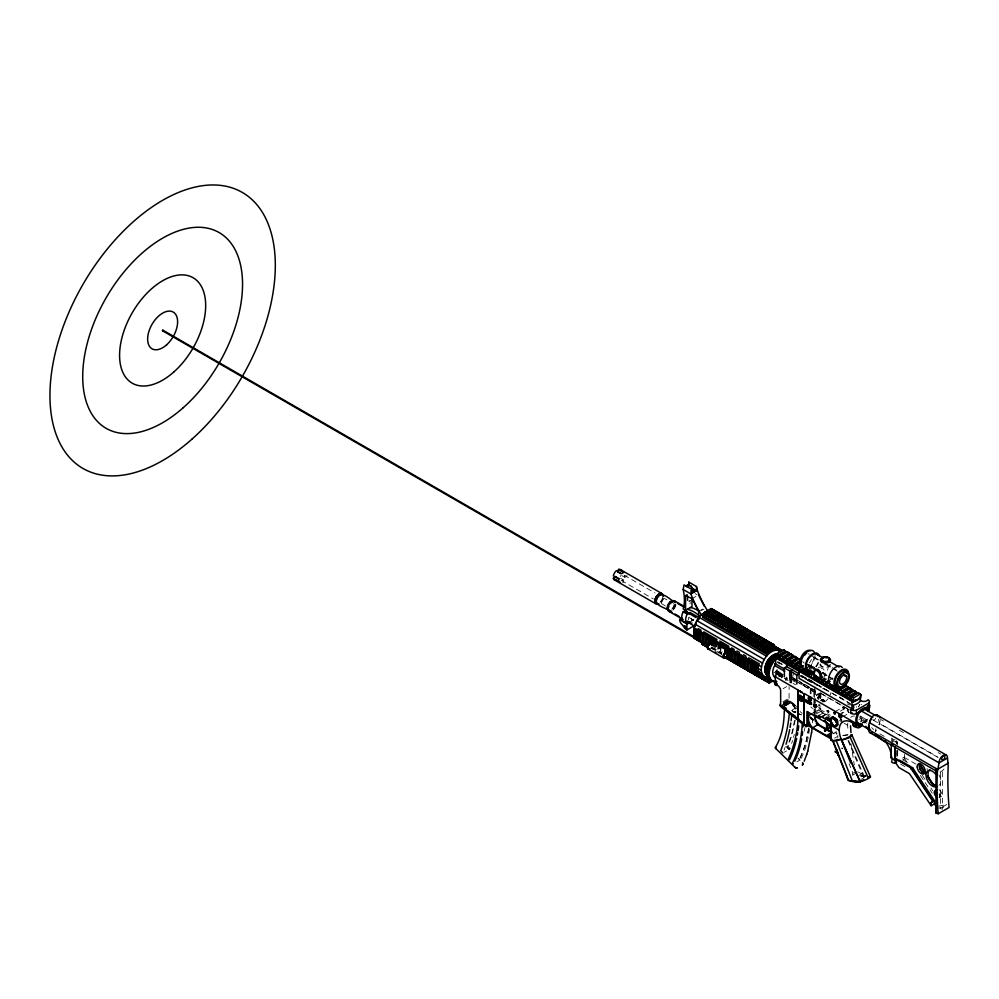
<?xml version="1.0" encoding="UTF-8"?>
<svg xmlns="http://www.w3.org/2000/svg" width="999" height="999" viewBox="0 0 999 999"><rect width="100%" height="100%" fill="white"/><g stroke="black" fill="none" stroke-linecap="round" stroke-linejoin="round"><path stroke-width="0.75" stroke-dasharray="5 3.75" d="M847.789 723.176L847.664 725.873A18.382 10.614 60 0 0 847.989 728.808M812.474 722.926L812.624 720.192M825.886 718.955L822.214 716.982A8.079 4.67 60 0 1 823.226 717.944M626.86 575.337L626.723 576.673L624.7 577.21L624.7 575.948L626.723 574.163M808.865 727.946L805.681 743.855L799.862 758.703L800.736 759.615L796.865 761.862M816.957 685.114L817.045 684.415M817.294 685.039L817.407 684.365L814.073 683.378L814.747 683.091A3.134 2.035 67 0 0 815.509 683.366M817.582 684.49L816.92 684.64M795.266 720.042L792.007 734.764L788.086 746.39L790.309 748.726L784.277 752.21M783.129 702.672L788.186 699.75C790.671 699.4 789.535 704.145 789.884 700.911L783.703 704.482M792.856 676.286L793.83 672.077M801.385 684.49L802.047 683.179L799.675 681.817M800.586 676.273L802.959 677.647L803.271 676.311M802.896 685.364L803.184 684.153M804.42 686.238L805.094 684.939M806.305 678.071L806.006 679.407L804.482 678.533M813.935 691.733L815.509 684.889L816.658 685.551L816.957 684.215M796.628 681.743L815.072 692.394L815.359 691.171L799.287 681.892M817.207 685.102L817.294 684.352M663.573 598.364L661.837 601.96L661.013 601.698L662.974 597.614M671.877 609.215L674.5 604.67L675.836 605.032L672.851 610.189M859.302 705.356L859.615 704.407L858.915 706.218A3.946 1.399 -73.6 0 1 858.478 706.942M785.364 678.084L786.8 678.608L786.663 677.334M823.313 701.785L822.639 700.624L822.889 701.822M836.026 733.241C837.624 735.689 836.026 731.143 836.712 734.103M811.438 668.156L812.237 666.558L811.363 666.133L806.031 669.218M815.684 668.543L811.363 666.133L814.635 667.282M783.129 704.07L788.074 701.211L789.085 698.189L789.085 686.65M721.802 654.22L720.604 653.883L720.604 650.037M896.902 744.28L897.177 741.27M897.277 744.405L897.614 743.955A3.284 1.898 0 0 0 893.593 741.633L892.806 741.82M660.951 602.909L661.837 601.96M775.748 673.601L777.497 671.753M875.324 731.443L876.61 730.107M822.939 700.424C822.801 703.021 824.862 700.024 822.539 700.649M827.884 710.252C826.198 712.087 830.706 713.099 828.496 710.514M843.293 706.98L844.355 708.828L843.293 706.98L834.465 712.075M836.488 732.941L837.05 733.928M939.435 793.793L941.12 796.328L939.222 797.851L939.622 800.861M622.652 582.629L623.738 581.83L623.201 579.82L622.102 580.456M862.636 723.014L864.135 721.915A8.192 4.733 -60 0 0 867.656 716.77M692.794 620.204L691.72 620.953L691.72 618.181M691.47 598.913L697.227 595.704M698.613 611.351L702.472 609.128M701.373 610.576L703.945 609.103M693.88 619.343A10.04 5.819 -60.2 0 1 693.468 620.317L689.66 617.906L693.331 620.029L689.585 622.052M712.999 649.2L715.409 647.802M717.844 653.259L720.504 651.723M719.904 653.184L722.314 651.785M773.114 676.872L776.273 675.049L776.273 672.727M778.633 676.847L783.441 674.063M807.617 667.057L810.027 665.659L809.103 664.447M805.768 668.656L811.088 665.596L813.91 667.906M809.14 666.957L811.638 665.634M809.59 668.194L812 666.808L811.088 665.596M807.679 669.767L812.999 666.695M783.066 688.686L786.675 686.6M783.066 701.66L789.085 698.189M783.378 703.446L788.186 700.674L795.629 706.106M783.491 704.32L789.672 700.736L790.197 701.835M783.84 704.595L790.034 701.023M810.251 693.731L810.239 689.447L811.051 688.985L814.66 691.071L814.66 696.778M782.392 706.53L790.908 701.623L795.791 705.469M784.64 705.331L790.971 701.673M784.952 705.444L790.971 701.972L795.704 705.694M784.877 705.856L790.971 701.972L795.192 708.491M828.833 680.444L832.829 678.146L830.843 676.997M786.238 705.506L791.258 702.597L795.566 709.103M810.239 689.447L813.86 691.533L814.66 691.071M816.92 694.555L818.131 693.855M817.657 694.917L816.445 695.616A2.31 1.336 60 0 1 818.081 694.667A2.31 1.336 60 0 1 819.717 697.502L820.916 696.803A2.31 1.336 60 0 0 819.28 693.98A2.31 1.336 60 0 0 817.657 694.917L817.657 697.752M792.332 709.952L794.954 708.441M793.381 712.637L796.003 711.126M821.49 699.762L822.302 699.3A1.986 1.149 60 0 1 824.287 700.449A1.986 1.149 60 0 1 824.287 702.747M821.64 700.012L822.439 699.55M816.121 707.13L819.729 705.044M812.374 713.249L815.983 711.163M820.017 704.869L820.017 709.327L820.816 708.865L820.816 705.956M813.348 714.31L819.367 710.838L829.869 717.082M815.796 714.198L820.616 711.425M810.489 718.518L810.014 717.582L811.912 719.093A2.46 1.511 3.1 0 1 811.9 721.228M818.893 715.409L827.721 710.314M821.228 716.683L828.858 712.275M821.415 716.982L824.625 715.134M822.252 716.533L821.815 717.22L825.461 719.63M824.25 715.384L826.235 714.66M824.225 715.821L821.815 717.22L825.486 719.193M840.346 711.138L844.355 708.828M841.807 712.911L842.169 712.774M839.547 714.647L848.376 709.552M842.457 716.895L849.674 712.724M832.754 733.89L836.363 731.805A8.229 4.758 60 0 1 832.492 732.117M858.915 719.517L861.325 718.119L866.945 721.365L866.945 719.979L860.239 716.108L866.945 719.979L862.125 722.752M860.526 721.827L864.135 719.742A5.969 3.447 -60 0 1 863.636 722.564M834.602 738.136L838.211 736.051L832.492 732.742M862.237 723.126L864.235 721.977M864.535 722.752L866.945 721.365M855.344 771.952L852.934 773.338L849.138 763.698M852.534 775.236L856.143 773.151M858.603 775.586L863.423 772.801M860.713 779.57L864.322 777.484L860.389 776.51M904.457 754.257L904.457 757.042L901.248 758.89L906.543 761.95M902.534 760.064L904.669 758.828L904.457 757.042M941.12 796.328L939.072 797.502A3.971 2.298 60 0 0 938.985 792.869M802.959 677.647L800.961 676.186M815.072 692.394L798.8 682.692M852.622 773.526L852.796 774.887M938.735 808.004L945.454 806.942M842.719 735.676L848.226 734.977M860.926 775.486A26.211 8.417 -16.1 0 1 863.011 775.561L863.985 775.661A26.211 8.417 -16.1 0 1 865.758 775.936M842.095 712.587L842.681 713.049M860.988 776.048L865.521 776.535M860.214 775.911L865.771 776.548M939.947 808.428L942.382 809.277L942.382 770.778L940.371 771.94L940.371 808.216M847.277 703.97L850.112 705.094M674.138 605.918L675.411 606.443M791.895 710.838L795.903 712.562M798.576 713.711L801.248 714.847M810.601 718.855L813.273 720.004M860.963 704.345L861.588 704.62M791.732 710.664L795.841 712.449M797.202 713.049L801.323 714.847M857.554 771.84L867.169 776.235M820.004 693.194L820.316 693.368A3.946 1.399 -73.6 0 0 821.141 692.981M820.017 692.969L849.512 709.952L820.017 692.881L820.017 698.925M813.998 657.042L817.931 659.315M810.651 655.307L818.556 659.864M826.448 664.422L831.717 667.469M832.379 667.657L837.674 670.716M817.594 659.902L812.324 656.855A8.904 5.132 -60 0 1 809.39 662.874M825.436 664.422L832.067 668.256M824.55 664.847A5.057 2.985 -62.1 0 1 827.671 665.134L832.017 668.231M833.341 668.993L837.299 671.278M695.092 593.593L696.965 594.667M814.56 667.507L811.363 666.133M822.577 672.901L830.456 677.447M805.419 662.999L814.672 668.331M822.527 672.864L827.809 675.936L826.885 674.712L824.237 676.248A5.095 2.947 60 0 0 822.527 668.256M829.108 676.66L833.054 678.945M805.781 663.786L813.723 668.368M832.704 679.532L822.876 673.651A5.057 2.985 -62.1 0 0 826.91 671.103A5.057 2.985 -62.1 0 0 828.059 665.946M807.679 665.072L812.974 668.131M814.934 670.104L811.75 668.269L812.512 666.058M880.843 719.517L883.503 721.053M899.5 730.294L903.508 732.604M938.161 752.609L940.833 754.158M808.378 678.958L814.784 682.654M810.351 680.344L816.895 684.115M777.746 661.738L783.104 664.834M801.435 675.411L850.149 703.533M777.884 662.012L783.228 665.097M801.91 675.886L849.949 703.621M800.311 675.324L830.793 692.919A8.691 5.02 -60 0 1 830.181 694.979M777.422 662.537L780.119 664.085M806.38 679.32L814.709 684.128M807.192 680.094L814.322 684.215M624.113 575.174L654.982 592.956M664.323 598.351L666.995 599.887M878.471 719.305L879.382 723.288L937.349 756.767M873.263 720.079L938.136 757.529M622.09 575.711L624.7 577.21M661.887 600.424L662.612 600.836M673.551 607.155L674.737 607.842M620.591 578.309L623.201 579.82M791.67 676.922L795.704 679.258M797.052 680.032L814.535 690.134L814.535 697.414M792.532 677.697L794.917 679.07M806.28 685.626L809.839 687.687M811.026 688.373L814.597 690.434M793.343 678.471L798.101 681.206M792.394 678.995L797.527 681.955M621.266 580.444L653.309 598.938M661.313 603.558L665.322 605.869M791.87 678.995L795.441 681.056M792.819 680.669L795.316 682.105M864.135 721.915L866.533 723.301M784.39 678.358L788.124 680.506M793.094 683.391L795.579 684.827M879.882 733.853L886.575 737.724M818.481 707.517L820.816 708.865M915.971 764.148L904.058 757.267L904.058 754.495M820.017 709.327L830.369 715.296M839.422 720.529L842.969 722.577M844.143 723.251L847.689 725.299M711.75 646.952L721.191 652.409M711.788 647.539L721.128 652.934M711.276 647.527L721.902 653.658M818.144 709.64L828.845 715.821M710.826 647.939L715.634 650.724L714.834 650.174M717.257 651.648L722.052 654.42L721.241 653.883M900.611 764.085L905.893 767.132M788.074 701.211L789.672 702.135M825.861 719.405L822.214 716.52M718.006 652.01L718.805 652.547M711.588 648.301L712.387 648.838M839.759 696.803L852.01 705.306M672.777 608.279L673.863 609.115M810.226 716.832L815.659 721.103M809.877 716.857L814.61 720.579M809.977 717.332L813.361 720.054M797.065 707.217L792.831 703.483A2.235 1.274 -0.8 0 0 789.672 703.521M792.869 705.656L796.74 708.828M800.137 711.6L802.209 713.298M662.549 599.025L663.199 599.612M800.149 760.276L798.001 758.166L802.272 762.449M871.677 727.609L873.576 729.595M691.845 622.265L692.419 623.239M825.786 674.762L822.889 672.414L823.813 673.626M904.669 758.828L907.329 762.674M785.876 678.071L786.513 678.633L786.5 677.984M922.227 775.187L925.711 780.331M930.918 788.024L932.666 790.596M939.035 794.018L940.721 796.553M920.391 775.411L932.192 793.144M802.784 661.463L803.134 662.262A5.057 2.922 -60 0 0 804.445 663.011M848.713 740.484L863.985 775.661M847.951 740.559L863.011 775.561M851.011 743.83L854.307 764.922M813.86 691.533L813.873 705.806M811.051 688.985L811.051 694.692M897.726 750.624L897.614 756.842M897.277 750.624L897.177 756.705M896.765 750.536L896.765 756.268M896.453 740.696L896.453 743.318M893.705 739.272L893.705 741.882M892.432 738.386L892.432 742.307M891.707 743.044L891.707 737.811A2.835 1.636 0 0 0 895.179 739.822M875.861 728.683L875.461 731.568M829.045 664.31L829.045 666.433M820.816 692.869L820.816 700.137M815.346 689.697L815.346 696.977M815.346 698.426L815.346 702.796M815.346 706.63L815.346 712.562M814.535 698.875L814.535 703.246M814.535 709.128L814.535 713.573M814.135 708.803L814.135 713.249M788.186 699.75L788.186 700.674M688.511 617.257L688.511 620.029M689.872 617.057A10.04 5.819 -60.2 0 1 689.46 618.019M621.078 575.074A5.957 3.434 -60 0 1 620.416 576.473M662.487 597.739A5.245 3.034 -60 0 1 659.864 602.285M675.474 603.983A5.245 3.034 -60 0 1 672.727 609.702M675.873 604.208A5.245 3.034 -60 0 1 673.126 609.939M673.226 603.608A3.009 1.736 -60 0 1 673.85 606.868A3.009 1.736 -60 0 1 670.654 608.953M690.284 602.447A42.445 24.5 60 0 1 689.984 603.871M777.035 669.742A9.528 5.495 -60 0 1 775.411 671.465M777.259 669.879A9.528 5.495 -60 0 1 773.888 672.864M777.522 670.766A12.025 6.943 -60 0 1 775.461 672.939M778.146 671.128A12.025 6.943 -60 0 1 776.098 673.301M782.991 674.625A14.361 8.292 -60 0 1 781.38 676.423M782.866 674.45A14.011 8.092 -60 0 1 780.469 676.972M783.116 676.236A14.748 8.516 -60 0 1 781.405 677.934M783.004 676.011A14.361 8.292 -60 0 1 781.343 677.672M782.055 673.988A14.011 8.092 -60 0 1 779.67 676.51M781.93 673.813A13.661 7.892 -60 0 1 779.607 676.273A9.653 5.582 -60 0 0 782.929 673.189M781.131 673.351A13.661 7.892 -60 0 1 778.795 675.811M780.993 673.151A13.262 7.655 -60 0 1 778.733 675.536M780.182 672.677A13.262 7.655 -60 0 1 777.921 675.074M780.044 672.477A12.85 7.418 -60 0 1 777.846 674.787M779.245 672.015A12.85 7.418 -60 0 1 774.7 676.036M779.083 671.79A12.413 7.168 -60 0 1 776.972 674.025M778.283 671.328A12.413 7.168 -60 0 1 776.161 673.563M867.469 719.105A9.653 5.582 -60 0 1 864.41 722.914M778.696 672.876A8.691 5.02 -60 0 1 775.511 674.712M827.934 698.875A8.691 5.02 -60 0 1 824.849 701.61M818.705 698.051A8.691 5.02 -60 0 1 820.504 691.995M815.321 683.641A3.134 2.035 67 0 1 814.073 683.378M814.709 713.099A8.779 5.07 60 0 1 819.367 710.838M858.928 716.857A18.382 10.614 60 0 1 861.325 718.119A5.969 3.447 -60 0 1 860.826 720.941M850.686 717.332A18.382 10.614 60 0 1 854.382 715.958M861.325 718.131A6.031 3.621 -62.1 0 1 861.113 721.128M841.795 748.563A5.594 3.834 44.4 0 1 842.781 748.601M842.457 748.001A4.995 3.659 61.3 0 1 841.558 748.014M837.287 738.011A31.219 6.369 -21.5 0 1 838.024 737.599M808.478 728.196A155.469 89.76 60 0 1 799.462 758.94L800.336 759.852A144.705 83.554 60 0 0 809.452 729.02M794.48 720.504A211.338 122.015 60 0 1 787.274 746.852L789.51 749.188A216.171 124.813 60 0 0 790.596 746.34M794.305 734.34A216.171 124.813 60 0 1 793.481 737.424M792.582 740.459A216.171 124.813 60 0 1 791.62 743.431M804.882 727.722A173.701 100.287 60 0 1 804.295 731.143M785.077 747.215A216.171 124.813 60 0 1 784.053 750.124M843.131 735.426A21.191 4.071 -22 0 1 845.554 734.964L846.265 734.864A21.191 4.071 -22 0 1 848.163 734.715M786.588 677.097A1.836 1.061 60 0 1 786.862 679.62A1.836 1.061 60 0 1 784.814 678.134M785.439 680.132A4.958 2.86 60 0 1 786.25 680.631M812.911 708.291A2.572 1.486 60 0 1 812.062 708.041M811.625 707.729A2.572 1.486 60 0 1 810.851 706.817M819.23 704.233A2.31 1.336 60 0 1 818.506 704.295M818.131 699.362A2.31 1.336 60 0 1 817.869 698.825M817.706 698.276A2.31 1.336 60 0 1 819.492 696.952A2.31 1.336 60 0 1 820.703 700.461M818.531 699.138A2.31 1.336 60 0 1 818.631 696.415A2.31 1.336 60 0 1 821.028 698.164A2.31 1.336 60 0 1 820.504 700.574M822.689 701.885A1.698 0.987 60 0 1 822.302 699.662A1.698 0.987 60 0 1 824.063 700.411A1.698 0.987 60 0 1 824.138 702.497M849.138 712.774A1.698 0.987 60 0 1 847.627 710.564A1.698 0.987 60 0 1 849.138 710.089M821.328 700.461A1.698 0.987 60 0 1 822.489 700.099A1.698 0.987 60 0 1 823.651 701.798M841.183 720.429A4.545 2.622 60 0 1 840.396 719.642M842.007 720.604A4.071 2.348 60 0 1 840.546 719.392M849.225 712.412A1.698 0.987 60 0 1 848.026 710.326A1.698 0.987 60 0 1 849.225 709.627M822.302 701.598A1.986 1.149 60 0 1 822.302 699.3M821.078 700.674A1.986 1.149 60 0 1 822.302 699.775A1.986 1.149 60 0 1 823.85 701.847M840.534 719.068A2.835 1.636 60 0 1 840.334 719.505M841.807 719.292A3.409 1.961 60 0 1 841.22 719.23M841.408 719.53A3.409 1.961 60 0 1 840.196 719.205M820.703 687.687A3.946 1.399 -73.6 0 1 821.128 686.962M856.667 707.292A3.721 1.324 -73.6 0 1 856.555 706.668M858.878 706.118A3.734 1.324 -73.6 0 1 858.466 706.805M823.051 688.036A3.721 1.324 -73.6 0 1 822.939 688.948M880.156 719.742A8.192 4.733 -60 0 1 878.458 725.461M879.382 723.288A7.667 4.421 -60 0 1 879.145 724.999M944.018 769.03A7.667 4.421 -60 0 1 938.723 772.09M927.01 768.518A5.669 3.272 60 0 1 927.209 769.817M938.948 774.874A9.078 5.245 60 0 1 938.948 785.364M938.998 789.647A3.971 2.298 60 0 1 941.857 794.48A3.971 2.298 60 0 1 939.11 796.203M875.773 718.144A2.273 1.311 -60 0 1 874.2 720.029A2.273 1.311 -60 0 1 872.826 719.517M895.179 741.882A2.835 1.636 0 0 1 897.177 743.893M896.765 756.455A3.284 1.898 0 0 1 897.277 756.842M815.097 655.369A9.99 5.769 -60 0 1 809.864 666.258M821.54 668.743A5.057 2.985 -62.1 0 1 822.077 667.544M818.643 662.587A9.99 5.769 -60 0 1 816.058 667.057M808.029 653.796A5.057 2.922 -60 0 1 809.34 654.545M830.531 664.36A5.082 2.935 0 0 1 824.138 667.195M818.468 667.856A5.095 2.947 60 0 1 820.654 667.17M814.11 657.817A8.904 5.132 -60 0 1 808.041 666.708M817.981 662.524A8.904 5.132 -60 0 1 815.671 666.508M827.11 710.838C827.734 714.797 829.857 709.964 827.11 710.838M842.706 707.492C843.281 711.201 845.279 706.668 842.706 707.492M946.79 804.507L942.382 807.055L938.735 806.156L946.79 804.507M816.92 684.352L816.283 684.54L816.945 684.365M789.41 749.75L785.114 745.541L789.397 749.774"/><path stroke-width="1.5" d="M809.989 699.612L808.928 699.45L808.503 698.026L810.039 698.913L810.039 700.536M810.039 702.384L809.315 701.623L810.439 700.311L810.039 702.384L810.314 701.548L808.903 700.686L809.577 698.776L809.477 699.75M810.039 698.913L809.09 697.065L808.503 698.401M687.2 594.692L685.589 595.616L685.564 610.314L683.191 608.953A42.445 24.5 60 0 0 683.191 589.522L684.003 584.89L691.695 589.323L691.695 593.468M687.574 600.274L687.587 595.916M798.463 690.259L774.999 676.623L775.586 681.955M784.252 711.026C784.103 723.726 782.055 736.038 775.611 747.152M938.211 813.773A335.876 193.918 60 0 1 937.362 771.89L939.072 762.861A5.969 3.447 -60 0 1 943.281 755.331A5.969 3.447 -60 0 1 947.502 758.004L948.201 765.634A335.876 193.918 60 0 0 949.05 807.517L938.211 813.773L935.963 812.986L935.963 768.468A7.667 4.421 -60 0 0 936.75 771.041M803.496 671.902L808.553 675.024L803.546 671.241L804.707 669.517L808.953 671.977L810.938 670.829M807.754 674.35L808.953 671.977L808.066 673.875L803.546 671.241M837.849 691.67L832.479 689.01L833.416 686.912L837.936 689.085L841.682 686.925L840.908 687.374M837.537 692.132L836.775 690.809L837.936 689.085L837.037 690.996L852.796 700.087L853.608 701.76L860.426 697.826L861.225 695.229L858.403 692.856L851.735 696.703L850.848 698.963M836.737 723.139L836.063 721.765A4.296 2.485 60 0 0 832.979 718.418A4.296 2.485 60 0 0 830.531 719.705C828.608 723.139 822.09 712.824 830.793 719.342A4.533 2.61 60 0 1 833.778 718.156A4.533 2.61 60 0 1 836.975 722.577L837.462 724.625A4.271 2.46 60 0 1 835.676 725.299M830.506 720.129C822.239 713.473 827.409 722.614 830.818 720.629M837.262 724.15L836.625 724.774A4.533 2.61 60 0 1 833.641 725.961A4.533 2.61 60 0 1 830.444 721.54L830.856 720.803M802.072 699.4L798.288 697.265L798.576 695.941L811.25 703.259C811.937 704.757 810.014 705.107 803.233 700.062M806.106 726.623L806.181 725.736L782.117 706.793L781.355 707.142L806.106 726.623L808.491 725.237M656.805 604.133L659.028 604.02C648.713 605.644 659.827 586.401 663.573 596.141L662.549 594.155M669.954 610.327L670.666 611.45L669.655 611.55L669.068 610.414C664.897 607.492 652.559 605.257 657.367 597.802C661.413 589.922 669.517 599.487 674.138 601.635L675.411 601.585C671.053 598.426 665.609 605.494 667.694 609.727L668.106 605.794L670.666 602.047L672.851 600.786L671.877 600.936M707.404 611.326C698.551 614.71 692.594 625.024 694.093 634.377M769.242 677.772C751.947 677.085 766.171 645.804 779.744 650.724L772.876 646.703M807.741 751.198L811.625 732.255M811.6 732.467L812.062 728.308M777.01 685.002A4.958 2.86 60 0 1 780.656 690.072L780.656 703.046L779.757 705.531L781.767 706.693L782.454 705.194M781.355 707.142L782.604 705.306M782.479 707.255L785.214 707.979M839.26 730.169L806.917 711.488L806.917 726.323L800.711 721.128M691.695 589.323L690.896 593.955A64.361 37.163 60 0 0 701.723 615.347M869.267 725.524L868.543 729.545A7.667 4.421 -60 0 0 871.315 733.166L872.589 733.029M789.947 682.017L791.033 682.529M935.963 812.986L936.475 810.439M620.591 573.563L617.981 572.065L618.518 569.43L623.738 572.439L621.553 573.701L616.346 570.679A5.957 3.434 -60 0 0 613.361 575.849L618.581 578.858L618.581 581.381M935.963 810.763L936.475 808.466M850.511 725.798L850.961 732.654M809.315 698.101L809.727 696.578M804.207 761.201L806.73 754.407M806.668 754.632L807.804 750.973M810.426 696.977L810.701 699.275L809.315 700.112L808.678 698.825M866.807 707.891L867.107 707.005M867.157 707.941L867.644 706.693A2.722 0.962 -73.6 0 1 868.243 705.818M776.098 677.135A9.653 5.582 -60 0 1 774.687 665.546L775.299 663.798M823.338 683.079L824.187 680.843L826.173 681.992L828.833 680.444M826.173 681.992L825.311 684.228L830.132 681.443M827.247 685.339L828.109 683.104L830.044 684.215L829.182 686.45L831.593 685.064M831.168 687.599L832.03 685.364L833.99 686.5L833.129 688.736M835.064 689.859L835.926 687.612L837.899 688.761L844.555 684.914L845.466 686.126L837.037 690.996L837.899 688.761M838.973 692.107L839.834 689.872L846.478 686.026L849.4 688.398L840.971 693.256L841.82 691.021L848.476 687.187M842.906 694.38L843.768 692.145L850.411 688.299L853.346 690.671L844.917 695.541L845.778 693.306L852.434 689.46M846.94 696.703L847.789 694.467L854.445 690.621L857.304 692.969L848.888 697.826L849.737 695.591L856.393 691.745M787.761 662.537L788.623 660.302L795.266 656.468L800.137 659.952L799.225 658.741L792.582 662.574L791.707 664.822M797.227 657.592L790.584 661.425L789.722 663.673L798.151 658.803M799.225 658.741L801.173 659.864L794.53 663.698L793.656 665.946L800.886 661.775M795.691 667.12L796.553 664.872L800.536 662.574M801.123 664.447L798.463 665.983L797.602 668.219L801.21 666.133M799.625 669.392L800.499 667.145L803.159 665.621M803.571 671.678L804.445 669.43L806.355 670.529M807.517 673.95L808.391 671.703L810.339 672.827L812.986 671.291M785.526 650.836L778.92 654.657L778.021 656.917L786.438 652.047L783.616 649.737L777.01 653.546L776.098 655.806L809.465 675.074L810.339 672.827M811.413 676.198L812.274 673.95L814.272 675.099L813.411 677.347L836.775 690.809M815.384 678.483L816.245 676.248M818.218 677.384L817.357 679.632L820.966 677.547M819.38 680.794L820.254 678.558L822.901 677.022M824.837 678.134L822.189 679.67L821.315 681.917L826.136 679.133M852.796 700.087L853.695 697.839L860.351 693.993M779.982 658.054L780.906 655.769L787.487 651.972L790.321 654.283L781.892 659.153L782.816 656.88L789.397 653.071M783.815 660.264L784.739 657.991L791.333 654.183L794.217 656.53L785.788 661.4L786.712 659.128L793.293 655.319M794.867 767.17A1.986 1.474 22.4 0 0 797.364 767.806A1.986 1.461 20.3 0 1 794.842 767.232L775.911 748.588A1.673 1.236 20.3 0 1 775.699 747.027L775.823 746.915M868.718 709.989L869.38 708.279A3.521 1.249 -73.6 0 0 869.592 705.169L869.08 704.607A3.734 1.324 -73.6 0 0 868.718 704.682M687.25 623.913L683.241 621.615A9.053 5.245 -60.2 0 1 683.191 611.8L684.802 610.876L688.811 613.174L686.738 615.072A9.053 5.245 -60.2 0 0 687.25 623.913L689.735 622.477M705.019 645.978L707.592 647.34L701.635 644.03L702.434 642.432M723.039 644.343L721.515 644.343C718.406 646.615 725.711 650.761 726.048 646.94L727.284 646.79L721.802 644.48L720.604 646.191L720.604 650.037M773.563 646.615L774.375 645.017L711.925 608.965L711.001 608.566L704.395 612.387L703.496 613.823L766.745 650.561L773.563 646.615L772.764 646.153L772.764 648.264L767.082 651.548M771.54 679.695L768.456 682.604L769.33 683.029L773.326 680.719M694.879 638.736L694.08 638.149L694.08 630.531L694.879 629.008L758.316 665.421L758.316 673.301L757.329 674.787L726.061 656.655L726.86 657.205M695.641 631.43L696.44 629.907L696.44 639.635L695.641 639.06L695.641 631.43L694.08 630.531M698.039 640.559L697.24 639.947L697.24 632.355L698.039 630.831M698.788 633.254L699.6 631.73L699.6 641.458L698.788 640.846L698.788 633.254L697.24 632.355M701.161 642.357L700.361 641.758L700.361 634.153L701.161 632.629M701.96 635.077L702.772 633.553L702.772 643.281L701.96 642.682L701.96 635.077L700.361 634.153M704.37 644.218L703.571 643.681L703.571 636.001L704.37 634.49M705.169 636.925L705.968 635.401L705.968 645.142L705.169 644.592L705.169 636.925L703.571 636.001M694.08 638.149L707.592 646.066L706.793 645.529L706.793 637.861L707.592 636.338M708.378 644.917L708.378 638.773L709.178 637.262L709.178 644.205M710.027 644.33L710.826 638.211M711.588 645.229L712.387 639.11L712.387 644.667M713.236 646.191L714.035 640.059M714.834 647.115L715.634 640.983L715.634 646.553M716.445 646.503L717.257 641.92M718.006 648.938L718.805 642.819L718.805 648.376M720.454 643.768L719.655 648.363M726.061 653.596L726.86 647.464M727.672 649.912L728.471 648.401L728.471 658.129L727.672 657.592L727.672 649.912L726.061 648.988M730.119 659.078L729.32 658.541L729.32 650.873L730.119 649.35M730.893 651.785L731.693 650.262L731.693 659.989L730.893 659.452L730.893 651.785L729.32 650.873M733.341 660.938L732.542 660.414L732.542 652.734L733.341 651.211M734.153 653.658L734.952 652.135L734.952 661.875L734.153 661.338L734.153 653.658L732.542 652.734M736.525 662.774L735.726 662.25L735.726 654.57L736.525 653.046M737.299 655.481L738.099 653.958L738.099 663.686L737.299 663.161L737.299 655.481L735.726 654.57M738.91 656.405L739.722 654.894L739.722 664.622L738.91 664.098L738.91 656.405L740.509 657.342L740.509 665.022L741.32 665.546L741.32 655.819L740.509 657.342M742.894 666.458L742.095 665.933L742.095 658.241L742.894 656.718M743.693 659.178L744.505 657.654L744.505 667.382L743.693 666.857L743.693 659.178L742.095 658.241M746.066 668.294L745.266 667.769L745.266 660.077L746.066 658.553M746.89 661.013L747.702 659.502L747.702 669.23L746.89 668.706L746.89 661.013L745.266 660.077M749.275 670.142L748.476 669.617L748.476 661.925L749.275 660.414M750.112 662.874L750.911 661.35L750.911 671.078L750.112 670.554L750.112 662.874L748.476 661.925M751.748 663.823L752.559 662.3L752.559 672.027L751.748 671.503L751.748 663.823L753.333 664.735L753.333 672.427L754.145 672.951L754.145 663.211L753.333 664.735M810.476 700.386L811.088 699.75L808.503 698.214M754.932 665.609L755.744 664.135L755.744 673.875L754.932 673.301L754.932 665.609L756.53 666.533L756.53 674.225L757.329 674.787M756.53 666.533L757.329 665.059L758.316 665.421M833.291 689.685L833.416 686.912L837.936 689.547L844.867 685.202L845.778 686.238M775.911 748.588L775.848 748.701A1.661 1.286 29 0 1 775.699 747.027M741.945 636.038L742.806 634.615L749.462 630.769L750.374 631.168M751.073 631.705L744.417 635.539L743.568 636.962L751.985 632.105L749.462 630.769M749.962 635.089L753.571 633.004L752.647 632.617L746.003 636.45L745.142 637.874L747.552 636.488M754.22 633.516L747.564 637.362L746.715 638.786L755.144 633.915L752.647 632.617M756.755 634.852L755.843 634.452L749.188 638.299L748.326 639.71L750.736 638.324M757.442 635.376L750.786 639.223L749.924 640.634L758.353 635.776L755.843 634.452M759.927 636.688L759.015 636.288L752.359 640.122L751.51 641.545L755.119 639.46M760.626 637.212L753.97 641.058L753.109 642.482L761.538 637.612L759.015 636.288M763.111 638.523L762.2 638.124L755.544 641.957L754.682 643.381L758.291 641.296M763.823 639.06L757.167 642.906L756.305 644.318L764.735 639.46L762.2 638.124M757.891 645.229L758.74 643.818L765.396 639.972L766.308 640.371L761.5 643.144M767.032 640.921L760.376 644.755L759.527 646.178L767.956 641.308L765.396 639.972M761.163 647.127L762.025 645.704L768.681 641.857L769.592 642.257M770.266 642.782L763.611 646.615L762.749 648.039L771.178 643.181L768.681 641.857M712.986 619.305L713.848 617.882L720.491 614.048L721.415 614.447L716.595 617.22M722.09 614.972L715.446 618.806L714.585 620.229L723.001 615.372L720.491 614.048M716.196 621.166L717.07 619.742L723.713 615.908L724.625 616.296M725.299 616.82L718.656 620.654L717.781 622.077L726.211 617.22L723.713 615.908M719.442 623.039L720.304 621.603L726.947 617.769L727.871 618.169M728.508 618.668L721.865 622.502L721.003 623.938L729.42 619.068L726.947 617.769M727.459 622.115L731.081 620.029L730.157 619.63L723.513 623.463L722.652 624.887L725.062 623.501M731.768 620.554L725.124 624.387L724.25 625.811L732.679 620.953L730.157 619.63M734.29 621.878L733.378 621.478L726.735 625.312L725.861 626.748L728.271 625.349M734.927 622.377L728.283 626.211L727.422 627.647L735.851 622.777L733.378 621.478M729.944 627.172L729.07 628.596L737.499 623.726L736.588 623.339L729.944 627.172L731.53 628.084L738.174 624.25L739.085 624.65L730.656 629.507L731.53 628.084M732.242 630.431L733.116 628.995L739.76 625.162L740.671 625.561M741.37 626.098L734.74 629.932L733.865 631.368L742.294 626.498L739.76 625.162M743.905 627.434L742.981 627.035L736.338 630.869L735.476 632.292L740.296 629.52M744.592 627.959L737.949 631.793L737.087 633.216L745.504 628.359L742.981 627.035M747.152 629.308L746.241 628.908L739.597 632.742L738.736 634.178L743.543 631.393M747.814 629.82L741.171 633.653L740.309 635.089L748.738 630.219L746.241 628.908M803.745 671.74L804.607 670.317M833.591 687.437L832.716 688.86L835.926 690.709M764.347 648.963L765.246 647.527L771.902 643.681L772.776 644.105L767.956 646.877M766.745 650.561L765.946 649.887L766.832 648.438L773.501 644.592L774.375 645.017M804.707 669.517L803.808 671.428L804.62 672.09M712.562 609.465L705.956 613.286L705.057 614.735L713.473 609.865L711.001 608.566M715.072 610.789L714.16 610.389L707.579 614.185L706.655 615.646L709.053 614.26M715.721 611.288L709.128 615.084L708.204 616.545L716.633 611.688L714.16 610.389M718.206 612.587L717.282 612.2L710.701 615.996L709.777 617.457L713.386 615.372M718.893 613.124L712.299 616.92L711.375 618.381L719.804 613.511L717.282 612.2M686.788 586.788L688.336 584.602L691.146 586.226L694.505 591.845M896.765 759.128L895.291 759.615A3.284 1.898 0 0 1 891.27 757.304L891.608 756.842M891.982 760.676L891.707 761.076A2.835 1.636 0 0 0 895.179 763.074L896.453 762.649L896.453 758.953L895.179 759.377A2.835 1.636 0 0 1 891.608 757.791M824.987 720.316A8.079 4.67 60 0 1 824.625 729.907L824.625 730.831L828.995 728.471A9.878 5.707 60 0 0 829.844 725.674M868.231 711.363A8.192 4.733 -60 0 0 865.534 708.853L859.739 712.2A8.192 4.733 -60 0 0 858.541 723.413L870.266 730.182M815.971 721.753L815.796 720.878M616.346 580.082A5.957 3.434 -60 0 1 613.361 578.359L615.372 576.573L619.293 578.833M931.193 805.731L931.193 802.484L933.103 800.973L911.363 768.131L896.253 759.252L896.253 763.698L898.9 767.544L909.452 773.638L931.193 805.731L934.402 803.883L934.402 800.636L912.661 767.794L899.462 760.177M931.592 802.259L933.103 800.973M689.585 622.052L686.912 623.738L679.62 619.53L682.192 618.044M727.284 646.79L726.31 646.428L724.962 648.264L724.849 652.484M824.625 730.831L826.985 729.62A9.878 5.707 60 0 0 827.447 723.214M688.811 586.251L688.811 582.105L696.503 586.55L697.314 590.222L690.896 593.93L683.191 589.522M685.564 610.314L691.982 606.618L691.982 599.388M686.837 614.073L688.511 613.099M767.132 654.595L702.921 617.532L702.921 616.046L705.331 614.647M697.215 620.217L698.813 619.293M702.921 616.907L705.331 615.509M679.62 619.53A4.57 2.647 60 0 0 682.429 624.862L683.703 626.723A5.457 3.159 60 0 0 686.912 629.969L693.331 626.261A5.457 3.159 60 0 1 692.732 625.936M696.665 629.832L698.488 628.771L701.136 630.294M734.652 629.033L738.261 626.947M768.219 648.776L771.628 646.815M702.921 616.046L767.132 653.109L775.549 648.239L775.549 649.725M757.517 664.959L759.34 663.898L748.75 657.792M775.699 664.023L775.699 658.004L777.809 656.793M759.34 671.778L757.517 672.827L758.316 673.301M784.39 667.894L786.6 666.62L799.038 673.801L796.827 675.074L784.39 667.894L784.39 676.86M757.167 673.738L767.844 679.907L769.954 678.696M770.679 679.195L768.406 680.506L768.406 678.396M792.819 670.204L790.609 671.49L790.609 680.631M805.206 668.443L801.598 670.529L802.459 668.281L800.499 667.145M809.465 675.074L814.285 672.29M813.411 677.347L815.808 675.961M797.914 690.321L797.914 719.48L797.914 690.321L803.883 693.855L803.883 724.188L804.295 693.531L858.516 724.837L860.926 723.451M811.65 703.034L798.176 696.178L798.975 695.716M802.509 700.873A3.409 1.961 60 0 0 803.633 699.837L802.834 700.299A3.409 1.961 60 0 1 800.499 701.023A3.409 1.961 60 0 1 798.176 697.614L798.975 697.152M785.127 707.479L783.516 707.08L786.25 708.266M809.315 697.002L808.503 697.464L810.039 698.526M809.277 697.14L810.838 697.115M810.039 698.351L810.838 697.889M810.838 698.988L808.503 698.563M809.827 700.386L810.689 700.911L811.088 699.75M809.315 701.972L810.439 702.16M842.656 686.363L844.867 685.202M798.326 718.356L799.113 719.555M855.619 699.675L852.01 701.76A11.276 6.506 0 0 0 860.426 696.902L860.426 700.449A11.276 6.506 0 0 1 852.01 705.306A4.371 2.522 0 0 1 853.695 707.717A4.371 2.522 0 0 1 850.798 709.715L850.798 713.286A4.745 2.735 0 0 0 856.393 713.761L868.855 706.568L868.855 702.996A4.733 2.735 0 0 0 868.056 699.75A4.421 2.547 0 0 1 864.597 701.398A4.421 2.547 0 0 1 860.426 700.449M814.472 714.46A8.779 5.07 60 0 0 818.443 724.013L812.424 728.109M812.087 714.06A8.779 5.07 60 0 0 808.428 718.693A8.779 5.07 60 0 0 812.424 727.484L826.473 735.589L832.092 732.354L818.044 724.238L818.044 724.862L818.443 724.013M830.818 719.804L830.793 719.342M830.444 721.54L830.693 720.354M850.798 709.715A4.745 2.735 0 0 0 856.393 710.189L868.855 702.996M832.192 724.7L830.993 725.386L830.993 740.222L832.916 741.333M830.993 725.861L832.192 725.162M830.369 719.58A4.533 2.61 60 0 1 833.353 718.406A4.533 2.61 60 0 1 836.55 722.826L836.975 722.577M824.625 729.907L826.635 728.746L826.635 729.682M825.024 731.068L828.533 729.008M830.993 740.222L832.192 739.522L808.116 725.624L808.116 712.275M868.543 776.86A6.044 0.887 -24 0 1 868.431 778.396A6.044 0.887 -24 0 1 860.127 781.73L841.483 739.847A18.382 10.614 60 0 1 839.235 730.731L839.36 728.034A18.382 10.614 60 0 1 852.896 722.989L858.516 726.236L862.125 724.15M869.742 728.858L868.543 729.545L937.499 769.355L948.326 763.099M885.414 740.209L884.914 741.882L874.949 734.802M896.453 758.953L895.179 759.377M863.735 779.645L860.127 781.73L855.893 782.342L848.014 780.419L846.453 775.611M896.253 759.252L909.852 766.645M909.452 766.87L911.363 768.131M910.788 768.88L912.661 767.794M947.502 758.004L939.072 762.861L869.742 722.839A5.969 3.447 -60 0 1 873.388 715.684A5.969 3.447 -60 0 1 878.071 716.733M931.193 802.484L934.402 800.636M725.761 657.155L726.31 656.88A3.122 1.798 -60 0 1 723.089 657.142A3.122 1.798 -60 0 1 725.212 652.697A3.122 1.798 -60 0 1 727.347 654.682M708.441 645.966L162.45 330.744L162.812 330.132L708.791 645.354M689.173 601.198L690.409 600.711M850.948 734.74A6.044 0.887 -24 0 1 849.787 736.5A6.044 0.887 -24 0 1 842.469 739.635L841.483 739.847L842.532 739.784A6.031 1.361 -20.6 0 0 849.375 737.499A6.031 1.361 -20.6 0 0 851.697 735.027M852.921 780.793L860.127 781.73A31.993 10.739 -12.1 0 1 852.334 780.856A21.891 6.256 -19.1 0 1 848.613 780.231L832.916 740.709L841.17 739.198L859.989 781.443M672.777 600.849L673.863 600.686M670.916 601.348L671.765 601.261M673.551 601.086L674.737 600.961L685.239 607.03M162.849 330.169L162.562 330.756M669.954 602.047L670.666 602.047M837.462 724.625L837.05 724.537A4.533 2.61 60 0 1 833.228 725.149M836.95 724.662L836.2 725.349A4.296 2.485 60 0 1 833.241 725.524A4.296 2.485 60 0 1 830.606 721.578L830.843 721.253A4.533 2.61 60 0 0 832.442 724.362M655.257 603.234L656.768 603.321M654.832 602.31L656.405 602.497M654.695 601.136L656.268 601.46M658.129 604.108L655.931 603.858L614.447 579.919M669.655 611.55L667.332 608.816M858.541 723.413L859.739 723.788M654.832 599.787L656.405 600.287M836.625 724.774L837.15 723.713M701.635 644.03L704.22 645.391L703.308 644.992M715.234 651.872L716.158 652.272M727.235 658.803L728.159 659.203L725.574 657.841L769.33 683.029M729.008 659.827L731.618 661.201L730.706 660.814M732.404 661.788L735.052 663.186L734.14 662.787M735.863 663.786L738.498 665.172L737.574 664.772M739.347 665.796L741.945 667.17L741.033 666.77M742.781 667.782L745.429 669.18L744.517 668.781M746.203 669.755L748.8 671.128L747.876 670.729M749.612 671.728L752.247 673.114L751.323 672.714M753.009 673.688L755.644 675.074L754.732 674.675M756.405 675.649L759.065 677.047L758.154 676.648M759.839 677.622L762.512 679.033L761.588 678.633M763.348 679.657L765.958 681.031L765.047 680.631M655.257 598.376L656.768 599.038M844.592 685.701L845.466 686.126L844.592 685.239M721.003 645.953L725.249 648.413M766.757 681.618L767.632 682.042M685.589 595.616L692.082 598.676L698.613 611.351L698.801 617.969M784.69 707.729L784.302 707.417A1.661 0.962 60 0 1 784.677 707.329M683.191 611.8L687.212 614.098M852.409 709.115L799.038 678.346L799.038 671.478M816.982 654.333L823.476 658.079M829.957 661.825L839.048 667.07M691.383 587.724L696.503 590.696L696.503 586.55M691.133 590.834L693.706 592.307L691.146 586.226M736.588 623.339L738.174 624.25M771.902 643.681L773.501 644.592M786.438 652.047L783.616 649.737M794.217 656.53L787.487 651.972M857.304 692.969L846.478 686.026M861.225 695.229L858.403 692.856M782.379 650.649L774.325 645.991L776.76 647.539L775.961 646.94M772.664 647.102L780.594 651.673M859.44 697.252L860.426 697.826M772.09 646.902L778.77 650.761M777.01 653.546L778.92 654.657M780.906 655.769L782.816 656.88M784.739 657.991L786.712 659.128M788.623 660.302L790.584 661.425M792.582 662.574L794.53 663.698M796.553 664.872L798.463 665.983M820.254 678.558L822.189 679.67M839.834 689.872L841.82 691.021M843.768 692.145L845.778 693.306M847.789 694.467L849.737 695.591M851.735 696.703L853.695 697.839M704.395 612.387L705.956 613.286M707.579 614.185L709.128 615.084M710.701 615.996L712.299 616.92M713.848 617.882L715.446 618.806M717.07 619.742L718.656 620.654M720.304 621.603L721.865 622.502M723.513 623.463L725.124 624.387M726.735 625.312L728.283 626.211M733.116 628.995L734.74 629.932M736.338 630.869L737.949 631.793M739.597 632.742L741.171 633.653M742.806 634.615L744.417 635.539M746.003 636.45L747.564 637.362M749.188 638.299L750.786 639.223M752.359 640.122L753.97 641.058M755.544 641.957L757.167 642.906M758.74 643.818L760.376 644.755M762.025 645.704L763.611 646.615M765.246 647.527L766.832 648.438M806.193 671.228L807.816 672.165M835.176 688.348L836.8 689.285M703.496 613.823L765.946 649.887M832.479 689.01L836.737 691.47M877.01 715.059L946.34 755.082M853.608 701.76L776.897 657.479L776.098 655.806M701.773 614.572L704.32 616.046M723.613 627.759L705.094 617.07L705.094 614.959M726.261 629.295L765.946 652.197L765.946 650.087M775.699 658.004L852.01 701.423L852.01 708.878L853.071 709.54A4.371 2.522 0 0 1 853.433 709.952M864.197 708.99L875.923 715.759L877.259 715.621A8.192 4.733 -60 0 1 879.957 718.131M620.416 569.592L661.887 593.543L663.199 595.329M677.484 603.371L684.24 607.267M699.15 617.345L766.633 656.293M861.076 710.789L872.801 717.557M774.899 663.561L784.178 668.93M655.931 596.977L657.367 597.802M696.902 620.641L764.372 659.59M774.687 665.546L784.727 671.34M695.179 624.238L762.649 663.186M613.361 578.359L620.254 582.342M672.24 612.462L669.542 610.901A5.245 3.034 -60 0 0 671.203 611.051M674.937 614.023L678.995 616.358M687.1 621.041L691.158 623.376M683.229 619.617L668.781 611.276L667.707 609.64L668.106 610.664M687.162 621.89L695.042 626.448M703.783 631.83L717.007 639.46M719.655 640.996L728.92 646.341M731.555 647.864L734.203 649.387M736.85 650.923L739.497 652.447M743.468 654.732L746.116 656.268M694.093 627.884L717.032 641.133M719.73 642.682L726.31 646.428M726.473 646.578L735.926 652.035M738.623 653.596L742.669 655.931M745.366 657.492L748.064 659.053M752.122 661.388L754.819 662.949M757.517 664.497L761.563 666.845M694.879 629.008L722.052 644.692M723.626 645.604L757.329 665.059M799.625 690.933L801.96 692.27M876.885 735.626L879.557 737.175M706.793 637.861L708.378 638.773M710.027 639.735L711.588 640.634M713.236 641.583L714.834 642.507M716.445 643.443L718.006 644.343M808.765 697.065L809.777 697.652M808.641 697.152L809.902 697.876M808.553 697.29L809.989 698.114M870.204 732.854L936.263 771.003M757.142 667.969L761.188 670.304M808.503 697.826L810.039 698.713M808.566 698.788L810.689 699.987M808.653 699.025L809.889 699.737M808.478 699.225L811.088 700.674M808.478 699.587L809.315 700.112M757.517 671.003L761.563 673.338M757.254 672.614L766.633 678.034M804.969 700.611L811.65 704.47M757.629 673.438L764.372 677.334M798.176 696.89L810.851 704.208M739.809 663.723L742.482 665.272M727.21 656.73L729.869 658.266M732.529 659.802L735.189 661.338M737.849 662.861L747.14 668.231M749.799 669.767L769.267 681.006M798.176 697.614L802.834 700.299M708.004 648.913L723.651 657.954M891.707 757.367L891.433 757.205A17.295 9.99 60 0 0 885.414 741.595M815.721 715.546L820.216 718.144M816.295 723.388L818.443 724.637M818.044 724.862L824.425 728.558M826.985 730.032L829.532 731.505M799.512 690.796L801.897 692.207M696.103 617.657L684.802 610.876L689.997 614.185L689.997 612.424L698.151 617.132L698.638 619.18M808.903 700.686L810.314 701.548M780.793 649.725L781.593 650.274M808.953 672.439L804.707 669.979M823.85 720.554L825.024 721.415A8.229 4.758 60 0 1 826.548 722.302M656.805 595.704L658.129 596.678M779.195 648.801L779.994 649.4L777.597 647.889M769.555 643.244L770.354 643.831M766.37 641.408L767.17 641.995M764.772 640.471L765.571 641.071M763.149 639.547L763.948 640.134M745.504 629.358L746.315 629.957M743.855 628.408L744.655 628.995M724.65 617.32L725.449 617.906M721.49 615.496L722.289 616.083M792.931 714.497L795.291 716.345M782.542 706.83L798.326 719.255M781.767 706.693L806.106 725.861M657.817 594.63L659.028 595.741M782.966 752.971L780.731 750.636A211.338 122.015 60 0 0 789.385 713.074M793.393 763.86L792.519 762.949A155.469 89.76 60 0 0 802.297 723.626M865.846 726.373L869.63 730.331M809.265 724.949C810.401 723.563 807.816 725.674 809.34 724.737M658.903 593.831L659.989 595.042M854.445 690.621L855.356 691.845M850.411 688.299L851.335 689.51M795.266 656.468L796.191 657.679M791.333 654.183L792.244 655.394M660.002 593.369L660.951 594.63M836.975 723.176L837.374 723.975M818.893 716.72C821.365 719.205 819.492 713.311 818.256 716.158C819.642 720.092 820.154 714.472 818.693 716.183M934.402 803.883L936.725 807.304M919.205 763.386L925.111 772.252M927.634 776.048L934.377 786.188M918.805 763.611L925.549 773.75M927.234 776.285L933.141 785.152M919.829 768.718L922.352 772.514M910.963 768.368L932.704 801.198M661.013 593.269L661.837 594.542M867.644 708.965L868.393 707.03L867.607 708.791M698.513 594.967L704.382 606.381M851.81 734.902L870.441 776.785M849.787 736.5L868.431 778.396M667.207 607.779L667.544 608.553M832.916 740.709A21.191 4.071 -22 0 0 836.238 740.646L852.334 780.856M850.636 762.986L841.17 739.198A22.128 3.172 -24.7 0 1 836.238 740.646M832.716 740.821L846.915 776.822M836.987 749.737L838.76 756.143A5.594 2.423 72.5 0 0 835.314 752.11L835.077 751.398A5.007 1.948 59 0 0 837 750.848M688.811 582.105L689.347 584.565M662.974 595.092L663.124 596.266M895.291 746.728L895.291 759.615M895.179 747.352L895.179 763.074M891.27 744.405L891.27 757.304M858.516 724.837L858.516 726.236M856.393 710.189L856.393 713.761M826.473 736.226L826.473 735.589A8.229 4.758 60 0 0 831.518 732.754A8.229 4.758 60 0 0 828.009 723.613M815.346 715.521L815.346 721.453M810.289 699.75L810.289 700.674M809.64 699.837L809.714 701.735M809.078 698.588L809.078 699.987M798.576 695.941L798.576 697.377M796.827 675.074L796.827 684.04M791.196 682.504C793.094 673.314 788.286 663.885 790.009 680.294M786.6 664.298L786.6 666.62M780.644 704.108L780.644 705.494M767.844 677.597L767.844 679.907M767.132 653.109L767.132 655.431M725.249 646.54L725.249 653.496M686.912 623.738L686.912 629.969M862.087 725.336A5.969 3.447 -60 0 1 857.754 727.834A5.969 3.447 -60 0 1 855.706 724.612M618.518 569.43A5.957 3.434 -60 0 1 621.503 571.141M657.055 603.483A5.245 3.034 -60 0 1 655.694 602.697M673.613 601.336A5.245 3.034 -60 0 1 674.974 602.122M671.765 601.835A5.245 3.034 -60 0 1 672.727 601.423M668.943 610.352A5.245 3.034 -60 0 1 668.581 609.527M668.581 607.317A5.245 3.034 -60 0 1 668.943 606.068M670.304 603.708A5.245 3.034 -60 0 1 673.126 601.66M674.013 601.573A5.245 3.034 -60 0 1 674.787 601.81M615.933 577.36A3.009 1.736 -60 0 1 615.372 576.573M617.981 572.065A3.009 1.736 -60 0 1 618.493 572.015M707.055 609.939A64.361 37.163 60 0 1 697.314 590.222M690.384 607.542A26.598 15.36 60 0 1 699.25 611.425M687.175 609.39A26.598 15.36 60 0 1 699.35 615.996M694.904 626.485A12.138 7.005 -60 0 1 696.615 621.69M697.127 620.766A12.138 7.005 -60 0 1 698.9 618.156M765.559 669.792A9.528 5.495 -60 0 1 773.8 655.506M765.896 673.888A12.025 6.943 -60 0 1 767.257 661.251A12.025 6.943 -60 0 1 777.522 653.771M766.533 674.25A12.025 6.943 -60 0 1 767.881 661.613A12.025 6.943 -60 0 1 778.146 654.133M768.868 677.497A13.262 7.655 -60 0 1 767.382 665.284A13.262 7.655 -60 0 1 777.921 654.158M770.092 679.083A14.011 8.092 -60 0 1 767.944 667.844A14.011 8.092 -60 0 1 777.11 655.494M770.729 679.844A14.361 8.292 -60 0 1 768.356 668.905A14.361 8.292 -60 0 1 777.022 656.231M770.903 679.545A14.011 8.092 -60 0 1 768.593 668.868A14.011 8.092 -60 0 1 777.047 656.505M776.81 681.518A14.748 8.516 -60 0 1 769.093 674.35A14.748 8.516 -60 0 1 776.81 658.266M776.011 681.056A14.748 8.516 -60 0 1 773.501 681.306M771.34 680.631A14.748 8.516 -60 0 1 776.011 657.792M771.528 680.307A14.361 8.292 -60 0 1 768.893 676.573M768.556 673.726A14.361 8.292 -60 0 1 776.086 658.054M767.769 675.212A13.661 7.892 -60 0 1 777.11 655.781M769.467 678.309A13.661 7.892 -60 0 1 767.382 667.357A13.661 7.892 -60 0 1 776.298 655.319M769.667 677.959A13.262 7.655 -60 0 1 767.644 667.332A13.262 7.655 -60 0 1 776.298 655.656M769.068 677.147A12.85 7.418 -60 0 1 773.151 657.23M775.499 655.519A12.85 7.418 -60 0 1 777.846 654.52M770.154 677.26A12.85 7.418 -60 0 1 766.295 666.383A12.85 7.418 -60 0 1 777.047 654.058M768.493 676.298A12.413 7.168 -60 0 1 767.095 674.999M766.221 673.064A12.413 7.168 -60 0 1 765.921 670.616M766.221 667.819A12.413 7.168 -60 0 1 776.972 654.457M767.694 675.836A12.413 7.168 -60 0 1 766.932 662.936A12.413 7.168 -60 0 1 778.283 653.783M869.23 710.476A9.653 5.582 -60 0 0 864.41 707.692L860.876 709.727A9.653 5.582 -60 0 0 855.806 720.267A9.653 5.582 -60 0 0 860.876 724.962M855.993 726.123A5.969 3.447 -60 0 1 852.896 722.989A6.031 3.621 -62.1 0 0 856.093 726.872M797.976 720.092A171.816 99.201 60 0 1 788.423 758.678L789.547 759.839A173.701 100.287 60 0 0 795.629 742.881M798.713 725.873A173.701 100.287 60 0 1 798.101 730.569M797.739 732.879A173.701 100.287 60 0 1 797.339 735.164M796.665 738.511A173.701 100.287 60 0 1 795.903 741.795M803.171 724.337A144.705 83.554 60 0 1 803.046 726.86M802.634 731.817A144.705 83.554 60 0 1 802.197 735.439M801.648 738.973A144.705 83.554 60 0 1 800.998 742.419M800.748 743.556A144.705 83.554 60 0 1 794.792 761.113M791.745 714.997A216.171 124.813 60 0 1 791.096 720.729M790.783 722.989A216.171 124.813 60 0 1 790.059 727.422M789.66 729.62A216.171 124.813 60 0 1 786.038 744.243M831.043 719.929A4.545 2.622 60 0 1 835.726 719.18A4.545 2.622 60 0 1 835.976 725.736M837.499 724.737A4.545 2.622 60 0 1 835.614 725.474M831.518 718.768A4.545 2.622 60 0 1 832.916 717.257M836.126 718.943A4.545 2.622 60 0 1 837.711 722.027M815.271 704.27A1.698 0.987 60 0 1 815.584 704.495M815.871 704.794A1.698 0.987 60 0 1 816.47 706.355M830.806 719.804A4.883 2.822 60 0 1 834.09 717.544A4.883 2.822 60 0 1 837.699 723.426A4.883 2.822 60 0 1 834.402 725.686M831.917 723.214A4.883 2.822 60 0 1 831.343 722.077M837.711 724.987A4.883 2.822 60 0 1 835.688 725.786M831.28 718.581A4.883 2.822 60 0 1 832.791 716.945M836.238 718.756A4.883 2.822 60 0 1 837.562 720.916M803.009 696.79A3.409 1.961 60 0 1 803.633 698.401M798.176 696.178A3.409 1.961 60 0 1 800.499 695.454A3.409 1.961 60 0 1 802.834 698.863M815.271 704.495A1.424 0.824 60 0 1 816.27 706.243M830.906 720.354A4.271 2.46 60 0 1 833.528 718.256A4.271 2.46 60 0 1 836.862 722.876A4.271 2.46 60 0 1 834.839 725.786M832.529 724.225A4.271 2.46 60 0 1 831.043 721.328M831.817 719.005A4.271 2.46 60 0 1 832.542 717.819M835.414 718.418A4.271 2.46 60 0 1 836.8 720.054M867.095 708.503A2.572 0.912 -73.6 0 1 867.244 707.841M867.469 706.181A3.734 1.324 -73.6 0 1 867.881 705.494M866.72 708.653A3.521 1.249 -73.6 0 1 866.932 707.754M868.543 705.594A2.722 0.962 -73.6 0 1 868.818 705.544L869.192 705.956A2.572 0.912 -73.6 0 1 869.03 708.216L868.543 709.477A2.722 0.962 -73.6 0 1 868.256 709.977M868.693 703.771A4.733 2.735 0 0 1 868.855 706.568M852.172 712.836A4.371 2.522 0 0 1 850.798 713.286M869.342 729.332A8.192 4.733 -60 0 1 871.465 718.968M925.424 772.939A5.669 3.272 60 0 1 920.554 769.73A5.669 3.272 60 0 1 919.617 763.648M936.063 785.614A9.078 5.245 60 0 1 928.845 777.996A9.078 5.245 60 0 1 929.869 769.63M936.937 786.513A9.078 5.245 60 0 1 928.271 781.955A9.078 5.245 60 0 1 927.134 771.365A9.078 5.245 60 0 1 935.613 774.088M936.65 793.218A3.971 2.298 60 0 1 936.587 789.934M936.375 796.84A3.971 2.298 60 0 1 934.24 792.519A3.971 2.298 60 0 1 936.263 790.509M892.806 745.104A3.284 1.898 0 0 1 892.119 744.804M891.608 744.405A3.284 1.898 0 0 1 891.27 743.955M709.565 648.763A3.122 1.798 -60 0 1 707.354 647.489A3.122 1.798 -60 0 1 709.565 643.668A3.122 1.798 -60 0 1 711.775 644.942M725.686 657.005A2.585 1.486 -60 0 1 723.401 656.48A2.585 1.486 -60 0 1 725.374 653.059A2.585 1.486 -60 0 1 726.985 654.77M726.535 656.78A2.585 1.486 -60 0 1 723.85 657.042A2.585 1.486 -60 0 1 725.624 653.371A2.585 1.486 -60 0 1 727.384 655.007M727.197 655.619A2.585 1.486 -60 0 1 726.91 656.218M710.976 643.831A2.86 1.648 -60 0 1 711.925 644.705M709.964 648.776A2.86 1.648 -60 0 1 707.966 647.302A2.86 1.648 -60 0 1 710.489 643.88M708.553 648.826A2.86 1.648 -60 0 1 708.553 644.767A2.86 1.648 -60 0 1 711.588 645.042M804.507 668.543A9.99 5.769 -60 0 1 803.046 656.555A9.99 5.769 -60 0 1 814.148 651.835M832.217 685.027A10.415 6.019 -60 0 1 830.693 672.514A10.415 6.019 -60 0 1 842.282 667.594M810.901 669.992A8.904 5.132 -60 0 1 807.542 660.489A8.904 5.132 -60 0 1 817.981 655.257M829.045 658.079A5.082 2.935 0 0 1 828.371 662.562A5.082 2.935 0 0 1 820.841 661.4A5.082 2.935 0 0 1 824.138 657.317M825.449 657.217A5.082 2.935 0 0 1 827.996 657.617M838.149 686.75A8.904 5.132 -60 0 1 837.462 675.087A8.904 5.132 -60 0 1 847.377 673.251M828.358 658.478A4.108 2.373 0 0 1 826.51 662.449A4.108 2.373 0 0 1 821.478 659.54M821.89 658.965A4.108 2.373 0 0 1 822.539 658.478M825.449 657.779A4.108 2.373 0 0 1 826.51 657.854M814.51 672.876A5.095 2.947 60 0 1 818.306 669.842A5.095 2.947 60 0 1 821.265 677.459A5.095 2.947 60 0 1 815.446 675.287M817.994 677.359A4.346 2.51 60 0 1 817.194 676.773M815.334 670.504A4.346 2.51 60 0 1 820.167 672.552A4.346 2.51 60 0 1 819.53 677.772M803.096 666.508A8.904 5.132 -60 0 1 801.248 656.867A8.904 5.132 -60 0 1 810.689 650.699M804.894 654.969A8.904 5.132 -60 0 1 806.405 653.358M810.701 670.966A9.99 5.769 -60 0 1 807.542 659.153A9.99 5.769 -60 0 1 819.355 655.981M822.901 666.895A5.082 2.935 0 0 1 821.852 666.433M821.041 665.821A5.082 2.935 0 0 1 820.366 664.36M841.295 687.15A10.415 6.019 -60 0 1 833.953 683.616A10.415 6.019 -60 0 1 840.009 671.003A10.415 6.019 -60 0 1 848.413 672.327M774.812 683.441C775.798 687.549 777.484 682.417 774.812 683.441M684.452 626.061C685.064 630.007 687.2 625.187 684.452 626.061M830.057 736.9L830.731 737.737L830.057 736.9M830.456 736.663L831.131 737.499L830.494 736.575M833.878 712.587C834.889 716.895 836.663 711.488 833.878 712.587M688.336 584.602L686.001 586.088L688.336 584.602M846.553 676.61L843.918 675.099L846.553 676.61A5.057 2.922 -60 0 1 844.455 682.704A5.057 2.922 -60 0 1 839.997 683.541L839.635 682.742A5.057 2.922 -60 0 1 841.72 676.648A5.057 2.922 -60 0 1 846.19 675.824L846.553 676.61M802.384 764.922A2.46 1.811 20.3 0 0 802.634 762.899A2.46 1.848 23.8 0 1 802.384 764.922M774.6 683.066A1.836 1.061 60 0 0 776.56 685.501A1.836 1.061 60 0 0 776.56 682.891A1.836 1.061 60 0 0 774.6 683.066M839.197 715.421A1.698 0.987 60 0 0 841.008 717.669A1.698 0.987 60 0 0 841.008 715.259A1.698 0.987 60 0 0 839.197 715.421M813.661 705.194A1.698 0.987 60 0 0 815.471 707.442A1.698 0.987 60 0 0 815.471 705.032A1.698 0.987 60 0 0 813.661 705.194M813.86 705.306A1.424 0.824 60 0 0 815.371 707.192A1.424 0.824 60 0 0 815.371 705.169A1.424 0.824 60 0 0 813.86 705.306M838.798 715.659A1.698 0.987 60 0 0 840.609 717.906A1.698 0.987 60 0 0 840.609 715.496A1.698 0.987 60 0 0 838.798 715.659M917.194 766.92A5.669 3.272 60 0 0 923.413 774.088A5.669 3.272 60 0 0 922.989 765.833A5.669 3.272 60 0 0 917.194 766.92M943.343 759.702A2.273 1.311 -60 0 0 944.654 756.118A2.273 1.311 -60 0 0 941.87 757.829A2.273 1.311 -60 0 0 943.343 759.702M814.023 672.552A4.346 2.51 60 0 0 818.631 678.284A4.346 2.51 60 0 0 818.631 672.14A4.346 2.51 60 0 0 814.023 672.552M844.517 685.014A7.805 4.508 -60 0 0 846.99 672.914A7.805 4.508 -60 0 0 837.761 681.106A7.805 4.508 -60 0 0 844.517 685.014M844.717 685.764A8.904 5.132 -60 0 0 847.539 671.977A8.904 5.132 -60 0 0 837.012 681.306A8.904 5.132 -60 0 0 844.717 685.764M823.388 661.176A4.108 2.373 0 0 0 829.557 659.115A4.108 2.373 0 0 0 823.388 657.055A4.108 2.373 0 0 0 823.388 661.176M183.317 407.629A113.012 65.247 -60 0 0 219.143 232.567A113.012 65.247 -60 0 0 85.439 351.124A113.012 65.247 -60 0 0 183.317 407.629M191.796 439.285A159.353 92.008 -60 0 0 242.307 192.432A159.353 92.008 -60 0 0 53.784 359.603A159.353 92.008 -60 0 0 191.796 439.285M173.776 372.015A60.877 35.14 -60 0 0 193.069 277.722A60.877 35.14 -60 0 0 121.054 341.583A60.877 35.14 -60 0 0 173.776 372.015M166.508 344.917A21.204 12.238 -60 0 0 173.227 312.088A21.204 12.238 -60 0 0 148.152 334.315A21.204 12.238 -60 0 0 166.508 344.917"/></g></svg>
